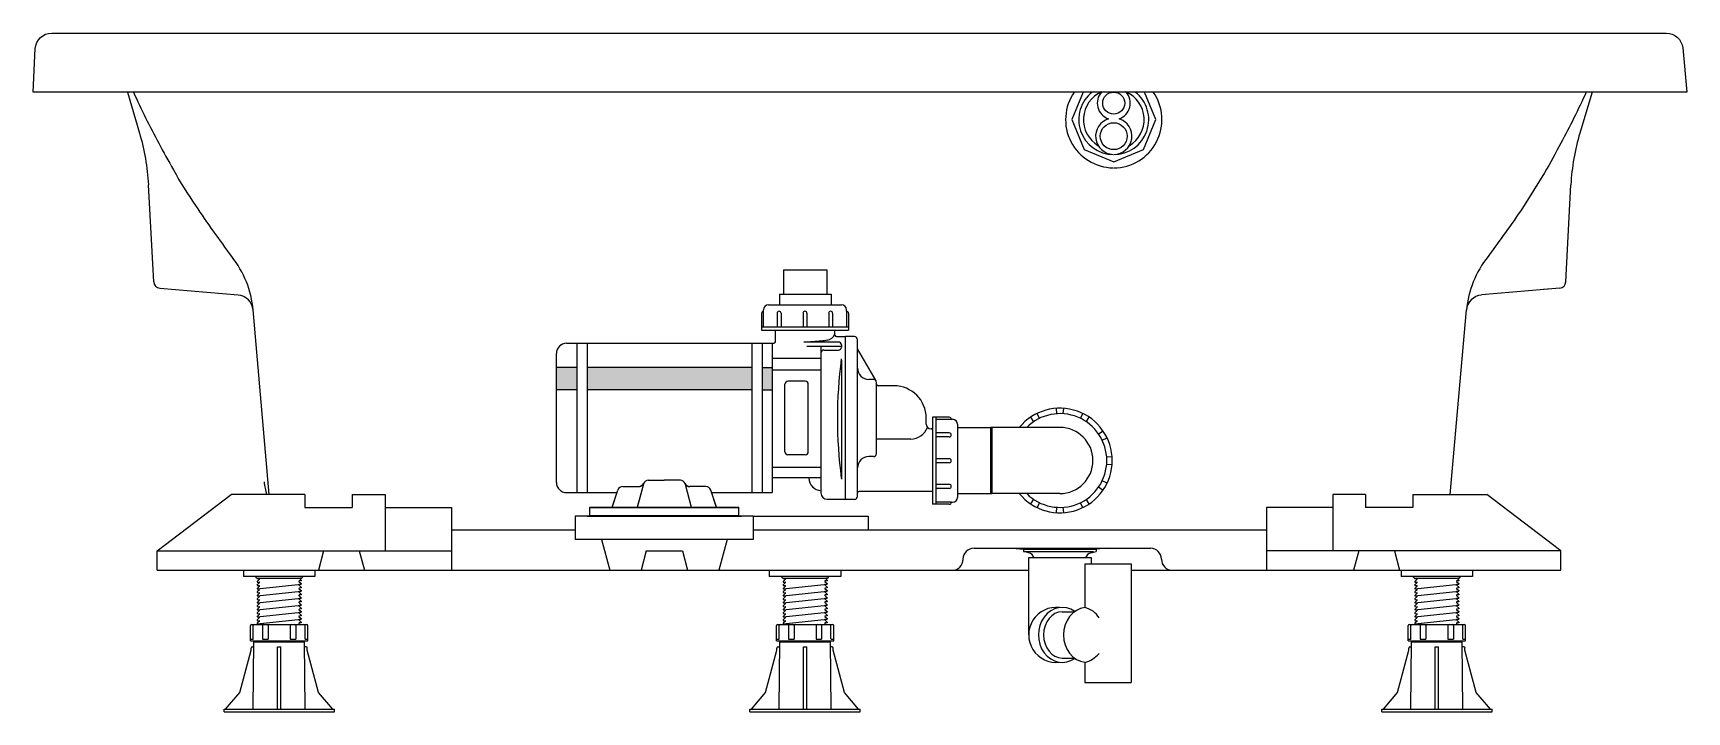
# Model space of a CAD drawing. Header units: millimetres. Extents: x -1224.34 to -1222.94, y 2265.42 to 2266.
import ezdxf

# ---------------------------------------------------------------- set-up
doc = ezdxf.new("R2010")
doc.units = ezdxf.units.MM
doc.header["$LTSCALE"] = 10
doc.layers.add('jacuzzi', color=1, linetype='Continuous')

msp = doc.modelspace()

# ---------------------------------------------------------------- hatches: boundary and pattern name
at = {"layer": 'jacuzzi'}
h = msp.add_hatch(color=256, dxfattribs=at)
h.paths.add_polyline_path([(-1223.8954, 2265.712), (-1223.8954, 2265.6929), (-1223.8781, 2265.6929), (-1223.8781, 2265.712)])
h.paths.add_polyline_path([(-1223.7299, 2265.6929), (-1223.7299, 2265.712), (-1223.8694, 2265.712), (-1223.8694, 2265.6929)])
h.paths.add_polyline_path([(-1223.7126, 2265.712), (-1223.7212, 2265.712), (-1223.7212, 2265.6929), (-1223.7126, 2265.6929)])

# ---------------------------------------------------------------- linework, layer by layer
for p, q in [((-1224.2585, 2265.9451), (-1224.2481, 2265.9104)), ((-1223.0185, 2265.9451), (-1223.0289, 2265.9104)), ((-1223.0589, 2265.8769), (-1223.0775, 2265.8469)), ((-1224.2362, 2265.7844), (-1224.2405, 2265.8666)), ((-1224.2362, 2265.7844), (-1224.2405, 2265.8666)), ((-1223.0408, 2265.7844), (-1223.0365, 2265.8666)), ((-1223.0408, 2265.7844), (-1223.0365, 2265.8666)), ((-1223.703, 2265.7947), (-1223.6663, 2265.7947)), ((-1224.2311, 2265.7791), (-1224.1648, 2265.7733)), ((-1223.0459, 2265.7791), (-1223.1122, 2265.7733)), ((-1223.0459, 2265.7791), (-1223.0596, 2265.7779)), ((-1224.1384, 2265.6042), (-1224.1521, 2265.7606)), ((-1223.72, 2265.7595), (-1223.72, 2265.7607)), ((-1223.72, 2265.7596), (-1223.72, 2265.7607)), ((-1223.7158, 2265.7649), (-1223.6539, 2265.7649)), ((-1223.7065, 2265.7739), (-1223.6628, 2265.7739)), ((-1223.6497, 2265.7595), (-1223.6497, 2265.7607)), ((-1223.6497, 2265.7596), (-1223.6497, 2265.7607)), ((-1223.1386, 2265.6042), (-1223.1249, 2265.7606)), ((-1223.7217, 2265.7463), (-1223.648, 2265.7463)), ((-1223.72, 2265.7463), (-1223.72, 2265.7595)), ((-1223.6497, 2265.7595), (-1223.6497, 2265.7463)), ((-1223.8867, 2265.7324), (-1223.7113, 2265.7324)), ((-1223.8781, 2265.7324), (-1223.8781, 2265.6059)), ((-1223.8781, 2265.7324), (-1223.8781, 2265.6059)), ((-1223.8694, 2265.7324), (-1223.8694, 2265.6059)), ((-1223.8694, 2265.7324), (-1223.8694, 2265.6059)), ((-1223.7299, 2265.7324), (-1223.7299, 2265.6059)), ((-1223.7217, 2265.7435), (-1223.648, 2265.7435)), ((-1223.7212, 2265.7324), (-1223.7212, 2265.6059)), ((-1223.7126, 2265.7324), (-1223.7126, 2265.6183)), ((-1223.7099, 2265.7337), (-1223.7099, 2265.7435)), ((-1223.6858, 2265.7335), (-1223.6565, 2265.7335)), ((-1223.6595, 2265.7394), (-1223.6595, 2265.7435)), ((-1223.6582, 2265.7381), (-1223.6507, 2265.7381)), ((-1223.6582, 2265.738), (-1223.6507, 2265.738)), ((-1223.6507, 2265.6002), (-1223.6507, 2265.738)), ((-1223.6507, 2265.6002), (-1223.6507, 2265.738)), ((-1223.643, 2265.738), (-1223.6507, 2265.738)), ((-1223.6404, 2265.6028), (-1223.6404, 2265.7354)), ((-1223.8954, 2265.7238), (-1223.8954, 2265.6146)), ((-1223.8954, 2265.7237), (-1223.8954, 2265.6146)), ((-1223.7126, 2265.7306), (-1223.7126, 2265.6182)), ((-1223.7126, 2265.7199), (-1223.6714, 2265.7199)), ((-1223.6833, 2265.73), (-1223.6541, 2265.73)), ((-1223.669, 2265.7266), (-1223.6565, 2265.7266)), ((-1223.6541, 2265.7311), (-1223.6541, 2265.7291)), ((-1223.6541, 2265.731), (-1223.6541, 2265.729)), ((-1223.6541, 2265.7181), (-1223.6541, 2265.6174)), ((-1223.6247, 2265.7005), (-1223.6404, 2265.7278)), ((-1223.8781, 2265.712), (-1223.8954, 2265.712)), ((-1223.7299, 2265.712), (-1223.8694, 2265.712)), ((-1223.7212, 2265.712), (-1223.7126, 2265.712)), ((-1223.7126, 2265.7098), (-1223.6714, 2265.7098)), ((-1223.8781, 2265.6929), (-1223.8954, 2265.6929)), ((-1223.7299, 2265.6929), (-1223.8694, 2265.6929)), ((-1223.7212, 2265.6929), (-1223.7126, 2265.6929)), ((-1223.7019, 2265.6405), (-1223.7019, 2265.6977)), ((-1223.6847, 2265.7003), (-1223.6993, 2265.7003)), ((-1223.6821, 2265.6405), (-1223.6821, 2265.6977)), ((-1223.6269, 2265.7018), (-1223.6309, 2265.7018)), ((-1223.6243, 2265.639), (-1223.6243, 2265.6992)), ((-1223.6096, 2265.6964), (-1223.623, 2265.6964)), ((-1223.4724, 2265.6773), (-1223.472, 2265.6726)), ((-1223.4662, 2265.6726), (-1223.4658, 2265.6773)), ((-1223.5823, 2265.664), (-1223.5823, 2265.6691)), ((-1223.577, 2265.6697), (-1223.577, 2265.596)), ((-1223.5742, 2265.6697), (-1223.5742, 2265.596)), ((-1223.5742, 2265.668), (-1223.5599, 2265.668)), ((-1223.5557, 2265.6638), (-1223.5557, 2265.6019)), ((-1223.5557, 2265.6638), (-1223.5557, 2265.602)), ((-1223.4941, 2265.6697), (-1223.4914, 2265.6659)), ((-1223.4864, 2265.6688), (-1223.4884, 2265.673)), ((-1223.4498, 2265.673), (-1223.4519, 2265.6688)), ((-1223.4468, 2265.6659), (-1223.4442, 2265.6697)), ((-1223.5953, 2265.6511), (-1223.6243, 2265.6511)), ((-1223.5777, 2265.6599), (-1223.5782, 2265.6599)), ((-1223.5557, 2265.6611), (-1223.5267, 2265.6611)), ((-1223.4691, 2265.6611), (-1223.5279, 2265.6611)), ((-1223.5279, 2265.6611), (-1223.5279, 2265.6051)), ((-1223.5267, 2265.6611), (-1223.5267, 2265.6051)), ((-1223.5267, 2265.6573), (-1223.5267, 2265.6123)), ((-1223.5267, 2265.6573), (-1223.5267, 2265.6088)), ((-1223.4325, 2265.658), (-1223.4363, 2265.6554)), ((-1223.4334, 2265.6503), (-1223.4292, 2265.6523)), ((-1223.6847, 2265.6379), (-1223.6993, 2265.6379)), ((-1223.6269, 2265.6364), (-1223.6309, 2265.6364)), ((-1223.4249, 2265.6363), (-1223.4296, 2265.636)), ((-1223.7126, 2265.6275), (-1223.7126, 2265.6182)), ((-1223.7126, 2265.6275), (-1223.7126, 2265.6183)), ((-1223.7126, 2265.6275), (-1223.6714, 2265.6275)), ((-1223.6714, 2265.6275), (-1223.6714, 2265.6182)), ((-1223.6714, 2265.6275), (-1223.6714, 2265.6183)), ((-1223.4296, 2265.6301), (-1223.4249, 2265.6298)), ((-1223.8482, 2265.5935), (-1223.8433, 2265.6081)), ((-1223.8482, 2265.5934), (-1223.8433, 2265.608)), ((-1223.8392, 2265.611), (-1223.8256, 2265.611)), ((-1223.8392, 2265.611), (-1223.8256, 2265.611)), ((-1223.8217, 2265.6132), (-1223.8269, 2265.5934)), ((-1223.8217, 2265.6132), (-1223.8269, 2265.5935)), ((-1223.8175, 2265.6165), (-1223.804, 2265.6165)), ((-1223.8175, 2265.6164), (-1223.804, 2265.6164)), ((-1223.7904, 2265.6165), (-1223.804, 2265.6165)), ((-1223.7904, 2265.6164), (-1223.804, 2265.6164)), ((-1223.7862, 2265.6132), (-1223.7811, 2265.5934)), ((-1223.7862, 2265.6132), (-1223.7811, 2265.5935)), ((-1223.7688, 2265.611), (-1223.7824, 2265.611)), ((-1223.7688, 2265.611), (-1223.7824, 2265.611)), ((-1223.7598, 2265.5935), (-1223.7647, 2265.6081)), ((-1223.7598, 2265.5934), (-1223.7647, 2265.608)), ((-1223.6714, 2265.6183), (-1223.7126, 2265.6183)), ((-1223.7126, 2265.6183), (-1223.7126, 2265.6059)), ((-1223.7126, 2265.6182), (-1223.7126, 2265.6059)), ((-1223.6714, 2265.6077), (-1223.6714, 2265.6057)), ((-1223.6714, 2265.6077), (-1223.6714, 2265.6057)), ((-1223.577, 2265.6068), (-1223.6391, 2265.6068)), ((-1223.5267, 2265.6158), (-1223.5267, 2265.6123)), ((-1223.4363, 2265.6107), (-1223.4325, 2265.6081)), ((-1223.4292, 2265.6138), (-1223.4334, 2265.6158)), ((-1224.2333, 2265.5566), (-1224.1706, 2265.6042)), ((-1224.1082, 2265.6042), (-1224.1706, 2265.6042)), ((-1224.1082, 2265.6042), (-1224.1082, 2265.5932)), ((-1224.0681, 2265.6042), (-1224.0402, 2265.6042)), ((-1224.0681, 2265.6042), (-1224.0681, 2265.5932)), ((-1224.0402, 2265.6042), (-1224.0402, 2265.5566)), ((-1223.9841, 2265.5932), (-1223.9841, 2265.5401)), ((-1223.8867, 2265.6059), (-1223.844, 2265.6059)), ((-1223.8867, 2265.6059), (-1223.844, 2265.6059)), ((-1223.8671, 2265.5862), (-1223.8671, 2265.5935)), ((-1223.8671, 2265.5935), (-1223.7409, 2265.5935)), ((-1223.8671, 2265.5861), (-1223.8671, 2265.5934)), ((-1223.8671, 2265.5934), (-1223.7409, 2265.5934)), ((-1223.7639, 2265.6059), (-1223.7126, 2265.6059)), ((-1223.7409, 2265.5862), (-1223.7409, 2265.5935)), ((-1223.7409, 2265.5861), (-1223.7409, 2265.5934)), ((-1223.6507, 2265.6002), (-1223.666, 2265.6002)), ((-1223.643, 2265.6002), (-1223.6507, 2265.6002)), ((-1223.561, 2265.5977), (-1223.5742, 2265.5977)), ((-1223.561, 2265.5978), (-1223.5599, 2265.5978)), ((-1223.561, 2265.5977), (-1223.5599, 2265.5977)), ((-1223.5557, 2265.6051), (-1223.5267, 2265.6051)), ((-1223.4691, 2265.6051), (-1223.5279, 2265.6051)), ((-1223.4914, 2265.6003), (-1223.4941, 2265.5964)), ((-1223.4884, 2265.5931), (-1223.4864, 2265.5973)), ((-1223.472, 2265.5935), (-1223.4724, 2265.5888)), ((-1223.4658, 2265.5888), (-1223.4662, 2265.5935)), ((-1223.4519, 2265.5973), (-1223.4498, 2265.5931)), ((-1223.4442, 2265.5964), (-1223.4468, 2265.6003)), ((-1223.2942, 2265.5932), (-1223.2942, 2265.5401)), ((-1223.2103, 2265.6042), (-1223.2381, 2265.6042)), ((-1223.2381, 2265.6042), (-1223.2381, 2265.5566)), ((-1223.2103, 2265.6042), (-1223.2103, 2265.5932)), ((-1223.1702, 2265.6042), (-1223.1078, 2265.6042)), ((-1223.1702, 2265.6042), (-1223.1702, 2265.5932)), ((-1223.045, 2265.5566), (-1223.1078, 2265.6042)), ((-1223.7287, 2265.5861), (-1223.8793, 2265.5861)), ((-1223.8793, 2265.5861), (-1223.8793, 2265.5661)), ((-1223.8693, 2265.5861), (-1223.7387, 2265.5861)), ((-1223.7409, 2265.5862), (-1223.8671, 2265.5862)), ((-1223.7287, 2265.5861), (-1223.7287, 2265.5661)), ((-1223.7287, 2265.5861), (-1223.6313, 2265.5861)), ((-1223.6313, 2265.5861), (-1223.6313, 2265.5745)), ((-1223.9841, 2265.5744), (-1223.8793, 2265.5744)), ((-1223.7287, 2265.5661), (-1223.8793, 2265.5661)), ((-1223.8571, 2265.5661), (-1223.8501, 2265.5401)), ((-1223.7509, 2265.5661), (-1223.7579, 2265.5401)), ((-1223.7287, 2265.5745), (-1223.2942, 2265.5745)), ((-1224.2333, 2265.5566), (-1223.9841, 2265.5566)), ((-1224.2333, 2265.5401), (-1224.2333, 2265.5566)), ((-1224.0924, 2265.5566), (-1224.0968, 2265.5401)), ((-1224.0622, 2265.5566), (-1224.0578, 2265.5401)), ((-1223.8193, 2265.5566), (-1223.8237, 2265.5401)), ((-1223.8193, 2265.5566), (-1223.7887, 2265.5566)), ((-1223.7887, 2265.5566), (-1223.7843, 2265.5401)), ((-1223.5418, 2265.5588), (-1223.3924, 2265.5588)), ((-1223.5091, 2265.5588), (-1223.4998, 2265.5579)), ((-1223.5091, 2265.5588), (-1223.4998, 2265.5579)), ((-1223.4998, 2265.5579), (-1223.4385, 2265.5579)), ((-1223.4998, 2265.5579), (-1223.4998, 2265.556)), ((-1223.4998, 2265.5579), (-1223.4998, 2265.556)), ((-1223.4998, 2265.556), (-1223.4406, 2265.556)), ((-1223.4953, 2265.5548), (-1223.4998, 2265.556)), ((-1223.4955, 2265.4854), (-1223.4955, 2265.5509)), ((-1223.4955, 2265.5509), (-1223.4427, 2265.5509)), ((-1223.443, 2265.5548), (-1223.4385, 2265.556)), ((-1223.4427, 2265.5509), (-1223.4427, 2265.5455)), ((-1223.4291, 2265.5588), (-1223.4385, 2265.5579)), ((-1223.4291, 2265.5588), (-1223.4385, 2265.5579)), ((-1223.4385, 2265.5579), (-1223.4385, 2265.556)), ((-1223.4385, 2265.5579), (-1223.4385, 2265.556)), ((-1223.045, 2265.5566), (-1223.2942, 2265.5566)), ((-1223.2161, 2265.5566), (-1223.2205, 2265.5401)), ((-1223.1859, 2265.5566), (-1223.1815, 2265.5401)), ((-1223.045, 2265.5401), (-1223.045, 2265.5566)), ((-1224.2333, 2265.5401), (-1223.4955, 2265.5401)), ((-1224.1658, 2265.5401), (-1224.0942, 2265.5401)), ((-1224.1603, 2265.5401), (-1224.1603, 2265.5348)), ((-1224.1603, 2265.5401), (-1224.1603, 2265.5348)), ((-1224.0997, 2265.5401), (-1224.0997, 2265.5348)), ((-1224.0997, 2265.5401), (-1224.0997, 2265.5348)), ((-1223.7206, 2265.5401), (-1223.649, 2265.5401)), ((-1223.7151, 2265.5401), (-1223.7151, 2265.5348)), ((-1223.7151, 2265.5401), (-1223.7151, 2265.5348)), ((-1223.6545, 2265.5401), (-1223.6545, 2265.5348)), ((-1223.6545, 2265.5401), (-1223.6545, 2265.5348)), ((-1223.448, 2265.5455), (-1223.448, 2265.5086)), ((-1223.448, 2265.5455), (-1223.4087, 2265.5455)), ((-1223.4087, 2265.5455), (-1223.4087, 2265.4452)), ((-1223.4087, 2265.5401), (-1223.045, 2265.5401)), ((-1223.1858, 2265.5401), (-1223.1142, 2265.5401)), ((-1223.1803, 2265.5401), (-1223.1803, 2265.5348)), ((-1223.1803, 2265.5401), (-1223.1803, 2265.5348)), ((-1223.1197, 2265.5401), (-1223.1197, 2265.5348)), ((-1223.1197, 2265.5401), (-1223.1197, 2265.5348)), ((-1224.0997, 2265.5348), (-1224.1603, 2265.5348)), ((-1224.1491, 2265.5343), (-1224.1491, 2265.5343)), ((-1224.1491, 2265.5334), (-1224.148, 2265.5334)), ((-1224.1491, 2265.5284), (-1224.1491, 2265.5284)), ((-1224.1486, 2265.5334), (-1224.1486, 2265.5332)), ((-1224.1486, 2265.5332), (-1224.1468, 2265.533)), ((-1224.1467, 2265.5326), (-1224.1486, 2265.5307)), ((-1224.1486, 2265.5307), (-1224.1486, 2265.5302)), ((-1224.1486, 2265.5302), (-1224.1468, 2265.53)), ((-1224.1467, 2265.5297), (-1224.1486, 2265.5278)), ((-1224.1486, 2265.5243), (-1224.1114, 2265.5283)), ((-1224.1486, 2265.5278), (-1224.1486, 2265.5273)), ((-1224.1486, 2265.5273), (-1224.1468, 2265.5271)), ((-1224.1467, 2265.5267), (-1224.1486, 2265.5248)), ((-1224.1486, 2265.5248), (-1224.1486, 2265.5243)), ((-1224.1486, 2265.5243), (-1224.1468, 2265.5241)), ((-1224.1467, 2265.5237), (-1224.1486, 2265.5218)), ((-1224.1486, 2265.5184), (-1224.1114, 2265.5224)), ((-1224.148, 2265.5334), (-1224.1109, 2265.5334)), ((-1224.1133, 2265.5307), (-1224.1114, 2265.5288)), ((-1224.1133, 2265.5277), (-1224.1114, 2265.5258)), ((-1224.1133, 2265.5248), (-1224.1114, 2265.5229)), ((-1224.1114, 2265.5313), (-1224.1132, 2265.5311)), ((-1224.1114, 2265.5283), (-1224.1132, 2265.5281)), ((-1224.1114, 2265.5254), (-1224.1132, 2265.5251)), ((-1224.1114, 2265.5224), (-1224.1132, 2265.5222)), ((-1224.1122, 2265.5326), (-1224.1114, 2265.5318)), ((-1224.1114, 2265.5318), (-1224.1114, 2265.5313)), ((-1224.1114, 2265.5288), (-1224.1114, 2265.5283)), ((-1224.1114, 2265.5258), (-1224.1114, 2265.5254)), ((-1224.1114, 2265.5229), (-1224.1114, 2265.5224)), ((-1223.6545, 2265.5348), (-1223.7151, 2265.5348)), ((-1223.7039, 2265.5343), (-1223.7039, 2265.5343)), ((-1223.7039, 2265.5334), (-1223.7027, 2265.5334)), ((-1223.7039, 2265.5284), (-1223.7039, 2265.5284)), ((-1223.7034, 2265.5334), (-1223.7034, 2265.5332)), ((-1223.7034, 2265.5332), (-1223.7016, 2265.533)), ((-1223.7015, 2265.5326), (-1223.7034, 2265.5307)), ((-1223.7034, 2265.5307), (-1223.7034, 2265.5302)), ((-1223.7034, 2265.5302), (-1223.7016, 2265.53)), ((-1223.7015, 2265.5297), (-1223.7034, 2265.5278)), ((-1223.7034, 2265.5243), (-1223.6662, 2265.5283)), ((-1223.7034, 2265.5278), (-1223.7034, 2265.5273)), ((-1223.7034, 2265.5273), (-1223.7016, 2265.5271)), ((-1223.7015, 2265.5267), (-1223.7034, 2265.5248)), ((-1223.7034, 2265.5248), (-1223.7034, 2265.5243)), ((-1223.7034, 2265.5243), (-1223.7016, 2265.5241)), ((-1223.7015, 2265.5237), (-1223.7034, 2265.5218)), ((-1223.7034, 2265.5184), (-1223.6662, 2265.5224)), ((-1223.7027, 2265.5334), (-1223.6657, 2265.5334)), ((-1223.6681, 2265.5307), (-1223.6662, 2265.5288)), ((-1223.6681, 2265.5277), (-1223.6662, 2265.5258)), ((-1223.6681, 2265.5248), (-1223.6662, 2265.5229)), ((-1223.6662, 2265.5313), (-1223.668, 2265.5311)), ((-1223.6662, 2265.5283), (-1223.668, 2265.5281)), ((-1223.6662, 2265.5254), (-1223.668, 2265.5251)), ((-1223.6662, 2265.5224), (-1223.668, 2265.5222)), ((-1223.667, 2265.5326), (-1223.6662, 2265.5318)), ((-1223.6662, 2265.5318), (-1223.6662, 2265.5313)), ((-1223.6662, 2265.5288), (-1223.6662, 2265.5283)), ((-1223.6662, 2265.5258), (-1223.6662, 2265.5254)), ((-1223.6662, 2265.5229), (-1223.6662, 2265.5224)), ((-1223.1197, 2265.5348), (-1223.1803, 2265.5348)), ((-1223.1691, 2265.5343), (-1223.1691, 2265.5343)), ((-1223.1691, 2265.5334), (-1223.168, 2265.5334)), ((-1223.1691, 2265.5284), (-1223.1691, 2265.5284)), ((-1223.1686, 2265.5334), (-1223.1686, 2265.5332)), ((-1223.1686, 2265.5332), (-1223.1668, 2265.533)), ((-1223.1667, 2265.5326), (-1223.1686, 2265.5307)), ((-1223.1686, 2265.5307), (-1223.1686, 2265.5302)), ((-1223.1686, 2265.5302), (-1223.1668, 2265.53)), ((-1223.1667, 2265.5297), (-1223.1686, 2265.5278)), ((-1223.1686, 2265.5243), (-1223.1314, 2265.5283)), ((-1223.1686, 2265.5278), (-1223.1686, 2265.5273)), ((-1223.1686, 2265.5273), (-1223.1668, 2265.5271)), ((-1223.1667, 2265.5267), (-1223.1686, 2265.5248)), ((-1223.1686, 2265.5248), (-1223.1686, 2265.5243)), ((-1223.1686, 2265.5243), (-1223.1668, 2265.5241)), ((-1223.1667, 2265.5237), (-1223.1686, 2265.5218)), ((-1223.1686, 2265.5184), (-1223.1314, 2265.5224)), ((-1223.168, 2265.5334), (-1223.1309, 2265.5334)), ((-1223.1333, 2265.5307), (-1223.1314, 2265.5288)), ((-1223.1333, 2265.5277), (-1223.1314, 2265.5258)), ((-1223.1333, 2265.5248), (-1223.1314, 2265.5229)), ((-1223.1314, 2265.5313), (-1223.1332, 2265.5311)), ((-1223.1314, 2265.5283), (-1223.1332, 2265.5281)), ((-1223.1314, 2265.5254), (-1223.1332, 2265.5251)), ((-1223.1314, 2265.5224), (-1223.1332, 2265.5222)), ((-1223.1322, 2265.5326), (-1223.1314, 2265.5318)), ((-1223.1314, 2265.5318), (-1223.1314, 2265.5313)), ((-1223.1314, 2265.5288), (-1223.1314, 2265.5283)), ((-1223.1314, 2265.5258), (-1223.1314, 2265.5254)), ((-1223.1314, 2265.5229), (-1223.1314, 2265.5224)), ((-1224.1486, 2265.5218), (-1224.1486, 2265.5214)), ((-1224.1486, 2265.5214), (-1224.1468, 2265.5211)), ((-1224.1467, 2265.5208), (-1224.1486, 2265.5189)), ((-1224.1486, 2265.5189), (-1224.1486, 2265.5184)), ((-1224.1486, 2265.5184), (-1224.1468, 2265.5182)), ((-1224.1467, 2265.5178), (-1224.1486, 2265.5159)), ((-1224.1486, 2265.5125), (-1224.1114, 2265.5165)), ((-1224.1486, 2265.5159), (-1224.1486, 2265.5154)), ((-1224.1486, 2265.5154), (-1224.1468, 2265.5152)), ((-1224.1467, 2265.5148), (-1224.1486, 2265.5129)), ((-1224.1486, 2265.5129), (-1224.1486, 2265.5125)), ((-1224.1486, 2265.5125), (-1224.1468, 2265.5122)), ((-1224.1467, 2265.5119), (-1224.1486, 2265.51)), ((-1224.1486, 2265.5065), (-1224.1114, 2265.5105)), ((-1224.1486, 2265.51), (-1224.1486, 2265.5095)), ((-1224.1486, 2265.5095), (-1224.1468, 2265.5093)), ((-1224.1467, 2265.5089), (-1224.1486, 2265.507)), ((-1224.1133, 2265.5218), (-1224.1114, 2265.5199)), ((-1224.1133, 2265.5188), (-1224.1114, 2265.5169)), ((-1224.1133, 2265.5159), (-1224.1114, 2265.514)), ((-1224.1133, 2265.5129), (-1224.1114, 2265.511)), ((-1224.1133, 2265.5099), (-1224.1114, 2265.508)), ((-1224.1114, 2265.5194), (-1224.1132, 2265.5192)), ((-1224.1114, 2265.5165), (-1224.1132, 2265.5162)), ((-1224.1114, 2265.5135), (-1224.1132, 2265.5133)), ((-1224.1114, 2265.5105), (-1224.1132, 2265.5103)), ((-1224.1114, 2265.5199), (-1224.1114, 2265.5194)), ((-1224.1114, 2265.5169), (-1224.1114, 2265.5165)), ((-1224.1114, 2265.514), (-1224.1114, 2265.5135)), ((-1224.1114, 2265.511), (-1224.1114, 2265.5105)), ((-1224.1114, 2265.508), (-1224.1114, 2265.5076)), ((-1223.7034, 2265.5218), (-1223.7034, 2265.5214)), ((-1223.7034, 2265.5214), (-1223.7016, 2265.5211)), ((-1223.7015, 2265.5208), (-1223.7034, 2265.5189)), ((-1223.7034, 2265.5189), (-1223.7034, 2265.5184)), ((-1223.7034, 2265.5184), (-1223.7016, 2265.5182)), ((-1223.7015, 2265.5178), (-1223.7034, 2265.5159)), ((-1223.7034, 2265.5125), (-1223.6662, 2265.5165)), ((-1223.7034, 2265.5159), (-1223.7034, 2265.5154)), ((-1223.7034, 2265.5154), (-1223.7016, 2265.5152)), ((-1223.7015, 2265.5148), (-1223.7034, 2265.5129)), ((-1223.7034, 2265.5129), (-1223.7034, 2265.5125)), ((-1223.7034, 2265.5125), (-1223.7016, 2265.5122)), ((-1223.7015, 2265.5119), (-1223.7034, 2265.51)), ((-1223.7034, 2265.5065), (-1223.6662, 2265.5105)), ((-1223.7034, 2265.51), (-1223.7034, 2265.5095)), ((-1223.7034, 2265.5095), (-1223.7016, 2265.5093)), ((-1223.7015, 2265.5089), (-1223.7034, 2265.507)), ((-1223.6681, 2265.5218), (-1223.6662, 2265.5199)), ((-1223.6681, 2265.5188), (-1223.6662, 2265.5169)), ((-1223.6681, 2265.5159), (-1223.6662, 2265.514)), ((-1223.6681, 2265.5129), (-1223.6662, 2265.511)), ((-1223.6681, 2265.5099), (-1223.6662, 2265.508)), ((-1223.6662, 2265.5194), (-1223.668, 2265.5192)), ((-1223.6662, 2265.5165), (-1223.668, 2265.5162)), ((-1223.6662, 2265.5135), (-1223.668, 2265.5133)), ((-1223.6662, 2265.5105), (-1223.668, 2265.5103)), ((-1223.6662, 2265.5199), (-1223.6662, 2265.5194)), ((-1223.6662, 2265.5169), (-1223.6662, 2265.5165)), ((-1223.6662, 2265.514), (-1223.6662, 2265.5135)), ((-1223.6662, 2265.511), (-1223.6662, 2265.5105)), ((-1223.6662, 2265.508), (-1223.6662, 2265.5076)), ((-1223.1686, 2265.5218), (-1223.1686, 2265.5214)), ((-1223.1686, 2265.5214), (-1223.1668, 2265.5211)), ((-1223.1667, 2265.5208), (-1223.1686, 2265.5189)), ((-1223.1686, 2265.5189), (-1223.1686, 2265.5184)), ((-1223.1686, 2265.5184), (-1223.1668, 2265.5182)), ((-1223.1667, 2265.5178), (-1223.1686, 2265.5159)), ((-1223.1686, 2265.5125), (-1223.1314, 2265.5165)), ((-1223.1686, 2265.5159), (-1223.1686, 2265.5154)), ((-1223.1686, 2265.5154), (-1223.1668, 2265.5152)), ((-1223.1667, 2265.5148), (-1223.1686, 2265.5129)), ((-1223.1686, 2265.5129), (-1223.1686, 2265.5125)), ((-1223.1686, 2265.5125), (-1223.1668, 2265.5122)), ((-1223.1667, 2265.5119), (-1223.1686, 2265.51)), ((-1223.1686, 2265.5065), (-1223.1314, 2265.5105)), ((-1223.1686, 2265.51), (-1223.1686, 2265.5095)), ((-1223.1686, 2265.5095), (-1223.1668, 2265.5093)), ((-1223.1667, 2265.5089), (-1223.1686, 2265.507)), ((-1223.1333, 2265.5218), (-1223.1314, 2265.5199)), ((-1223.1333, 2265.5188), (-1223.1314, 2265.5169)), ((-1223.1333, 2265.5159), (-1223.1314, 2265.514)), ((-1223.1333, 2265.5129), (-1223.1314, 2265.511)), ((-1223.1333, 2265.5099), (-1223.1314, 2265.508)), ((-1223.1314, 2265.5194), (-1223.1332, 2265.5192)), ((-1223.1314, 2265.5165), (-1223.1332, 2265.5162)), ((-1223.1314, 2265.5135), (-1223.1332, 2265.5133)), ((-1223.1314, 2265.5105), (-1223.1332, 2265.5103)), ((-1223.1314, 2265.5199), (-1223.1314, 2265.5194)), ((-1223.1314, 2265.5169), (-1223.1314, 2265.5165)), ((-1223.1314, 2265.514), (-1223.1314, 2265.5135)), ((-1223.1314, 2265.511), (-1223.1314, 2265.5105)), ((-1223.1314, 2265.508), (-1223.1314, 2265.5076)), ((-1224.1533, 2265.4943), (-1224.1067, 2265.4943)), ((-1224.1489, 2265.4943), (-1224.1112, 2265.4943)), ((-1224.1486, 2265.507), (-1224.1486, 2265.5065)), ((-1224.1486, 2265.5065), (-1224.1468, 2265.5063)), ((-1224.1467, 2265.506), (-1224.1486, 2265.5041)), ((-1224.1486, 2265.5006), (-1224.1114, 2265.5046)), ((-1224.1486, 2265.5041), (-1224.1486, 2265.5036)), ((-1224.1486, 2265.5036), (-1224.1468, 2265.5033)), ((-1224.1467, 2265.503), (-1224.1486, 2265.5011)), ((-1224.1486, 2265.5011), (-1224.1486, 2265.5006)), ((-1224.1486, 2265.5006), (-1224.1468, 2265.5004)), ((-1224.1467, 2265.5), (-1224.1486, 2265.4981)), ((-1224.1486, 2265.4947), (-1224.1114, 2265.4987)), ((-1224.1486, 2265.4981), (-1224.1486, 2265.4976)), ((-1224.1486, 2265.4976), (-1224.1468, 2265.4974)), ((-1224.1467, 2265.4971), (-1224.1486, 2265.4952)), ((-1224.1486, 2265.4952), (-1224.1486, 2265.4947)), ((-1224.1486, 2265.4947), (-1224.1468, 2265.4945)), ((-1224.144, 2265.4943), (-1224.144, 2265.4817)), ((-1224.1393, 2265.4943), (-1224.1393, 2265.4817)), ((-1224.1207, 2265.4943), (-1224.1207, 2265.4817)), ((-1224.116, 2265.4943), (-1224.116, 2265.4817)), ((-1224.1133, 2265.507), (-1224.1114, 2265.5051)), ((-1224.1133, 2265.504), (-1224.1114, 2265.5021)), ((-1224.1133, 2265.5011), (-1224.1114, 2265.4992)), ((-1224.1133, 2265.4981), (-1224.1114, 2265.4962)), ((-1224.1133, 2265.4951), (-1224.1124, 2265.4943)), ((-1224.1114, 2265.5076), (-1224.1132, 2265.5073)), ((-1224.1114, 2265.5046), (-1224.1132, 2265.5044)), ((-1224.1114, 2265.5016), (-1224.1132, 2265.5014)), ((-1224.1114, 2265.4987), (-1224.1132, 2265.4985)), ((-1224.1114, 2265.4957), (-1224.1132, 2265.4955)), ((-1224.1114, 2265.5051), (-1224.1114, 2265.5046)), ((-1224.1114, 2265.5021), (-1224.1114, 2265.5016)), ((-1224.1114, 2265.4992), (-1224.1114, 2265.4987)), ((-1224.1114, 2265.4962), (-1224.1114, 2265.4957)), ((-1223.7081, 2265.4943), (-1223.6615, 2265.4943)), ((-1223.7036, 2265.4943), (-1223.6659, 2265.4943)), ((-1223.7034, 2265.507), (-1223.7034, 2265.5065)), ((-1223.7034, 2265.5065), (-1223.7016, 2265.5063)), ((-1223.7015, 2265.506), (-1223.7034, 2265.5041)), ((-1223.7034, 2265.5006), (-1223.6662, 2265.5046)), ((-1223.7034, 2265.5041), (-1223.7034, 2265.5036)), ((-1223.7034, 2265.5036), (-1223.7016, 2265.5033)), ((-1223.7015, 2265.503), (-1223.7034, 2265.5011)), ((-1223.7034, 2265.5011), (-1223.7034, 2265.5006)), ((-1223.7034, 2265.5006), (-1223.7016, 2265.5004)), ((-1223.7015, 2265.5), (-1223.7034, 2265.4981)), ((-1223.7034, 2265.4947), (-1223.6662, 2265.4987)), ((-1223.7034, 2265.4981), (-1223.7034, 2265.4976)), ((-1223.7034, 2265.4976), (-1223.7016, 2265.4974)), ((-1223.7015, 2265.4971), (-1223.7034, 2265.4952)), ((-1223.7034, 2265.4952), (-1223.7034, 2265.4947)), ((-1223.7034, 2265.4947), (-1223.7016, 2265.4945)), ((-1223.6988, 2265.4943), (-1223.6988, 2265.4817)), ((-1223.6941, 2265.4943), (-1223.6941, 2265.4817)), ((-1223.6755, 2265.4943), (-1223.6755, 2265.4817)), ((-1223.6708, 2265.4943), (-1223.6708, 2265.4817)), ((-1223.6681, 2265.507), (-1223.6662, 2265.5051)), ((-1223.6681, 2265.504), (-1223.6662, 2265.5021)), ((-1223.6681, 2265.5011), (-1223.6662, 2265.4992)), ((-1223.6681, 2265.4981), (-1223.6662, 2265.4962)), ((-1223.6681, 2265.4951), (-1223.6672, 2265.4943)), ((-1223.6662, 2265.5076), (-1223.668, 2265.5073)), ((-1223.6662, 2265.5046), (-1223.668, 2265.5044)), ((-1223.6662, 2265.5016), (-1223.668, 2265.5014)), ((-1223.6662, 2265.4987), (-1223.668, 2265.4985)), ((-1223.6662, 2265.4957), (-1223.668, 2265.4955)), ((-1223.6662, 2265.5051), (-1223.6662, 2265.5046)), ((-1223.6662, 2265.5021), (-1223.6662, 2265.5016)), ((-1223.6662, 2265.4992), (-1223.6662, 2265.4987)), ((-1223.6662, 2265.4962), (-1223.6662, 2265.4957)), ((-1223.4671, 2265.505), (-1223.4569, 2265.505)), ((-1223.1733, 2265.4943), (-1223.1267, 2265.4943)), ((-1223.1689, 2265.4943), (-1223.1312, 2265.4943)), ((-1223.1686, 2265.507), (-1223.1686, 2265.5065)), ((-1223.1686, 2265.5065), (-1223.1668, 2265.5063)), ((-1223.1667, 2265.506), (-1223.1686, 2265.5041)), ((-1223.1686, 2265.5006), (-1223.1314, 2265.5046)), ((-1223.1686, 2265.5041), (-1223.1686, 2265.5036)), ((-1223.1686, 2265.5036), (-1223.1668, 2265.5033)), ((-1223.1667, 2265.503), (-1223.1686, 2265.5011)), ((-1223.1686, 2265.5011), (-1223.1686, 2265.5006)), ((-1223.1686, 2265.5006), (-1223.1668, 2265.5004)), ((-1223.1667, 2265.5), (-1223.1686, 2265.4981)), ((-1223.1686, 2265.4947), (-1223.1314, 2265.4987)), ((-1223.1686, 2265.4981), (-1223.1686, 2265.4976)), ((-1223.1686, 2265.4976), (-1223.1668, 2265.4974)), ((-1223.1667, 2265.4971), (-1223.1686, 2265.4952)), ((-1223.1686, 2265.4952), (-1223.1686, 2265.4947)), ((-1223.1686, 2265.4947), (-1223.1668, 2265.4945)), ((-1223.164, 2265.4943), (-1223.164, 2265.4817)), ((-1223.1593, 2265.4943), (-1223.1593, 2265.4817)), ((-1223.1407, 2265.4943), (-1223.1407, 2265.4817)), ((-1223.136, 2265.4943), (-1223.136, 2265.4817)), ((-1223.1333, 2265.507), (-1223.1314, 2265.5051)), ((-1223.1333, 2265.504), (-1223.1314, 2265.5021)), ((-1223.1333, 2265.5011), (-1223.1314, 2265.4992)), ((-1223.1333, 2265.4981), (-1223.1314, 2265.4962)), ((-1223.1333, 2265.4951), (-1223.1324, 2265.4943)), ((-1223.1314, 2265.5076), (-1223.1332, 2265.5073)), ((-1223.1314, 2265.5046), (-1223.1332, 2265.5044)), ((-1223.1314, 2265.5016), (-1223.1332, 2265.5014)), ((-1223.1314, 2265.4987), (-1223.1332, 2265.4985)), ((-1223.1314, 2265.4957), (-1223.1332, 2265.4955)), ((-1223.1314, 2265.5051), (-1223.1314, 2265.5046)), ((-1223.1314, 2265.5021), (-1223.1314, 2265.5016)), ((-1223.1314, 2265.4992), (-1223.1314, 2265.4987)), ((-1223.1314, 2265.4962), (-1223.1314, 2265.4957)), ((-1224.1543, 2265.4803), (-1224.1543, 2265.4933)), ((-1224.1543, 2265.4817), (-1224.1524, 2265.4817)), ((-1224.1543, 2265.4803), (-1224.1543, 2265.4813)), ((-1224.1543, 2265.4803), (-1224.1057, 2265.4803)), ((-1224.1519, 2265.4821), (-1224.1519, 2265.4933)), ((-1224.144, 2265.4817), (-1224.1393, 2265.4817)), ((-1224.1207, 2265.4817), (-1224.116, 2265.4817)), ((-1224.1081, 2265.4821), (-1224.1081, 2265.4933)), ((-1224.1076, 2265.4817), (-1224.1057, 2265.4817)), ((-1224.1057, 2265.4813), (-1224.1057, 2265.4933)), ((-1224.1057, 2265.4803), (-1224.1057, 2265.4813)), ((-1223.7091, 2265.4803), (-1223.7091, 2265.4933)), ((-1223.7091, 2265.4817), (-1223.7072, 2265.4817)), ((-1223.7091, 2265.4803), (-1223.7091, 2265.4813)), ((-1223.7091, 2265.4803), (-1223.6605, 2265.4803)), ((-1223.7067, 2265.4821), (-1223.7067, 2265.4933)), ((-1223.6988, 2265.4817), (-1223.6941, 2265.4817)), ((-1223.6755, 2265.4817), (-1223.6708, 2265.4817)), ((-1223.6629, 2265.4821), (-1223.6629, 2265.4933)), ((-1223.6624, 2265.4817), (-1223.6605, 2265.4817)), ((-1223.6605, 2265.4813), (-1223.6605, 2265.4933)), ((-1223.6605, 2265.4803), (-1223.6605, 2265.4813)), ((-1223.1743, 2265.4803), (-1223.1743, 2265.4933)), ((-1223.1743, 2265.4817), (-1223.1724, 2265.4817)), ((-1223.1743, 2265.4803), (-1223.1743, 2265.4813)), ((-1223.1743, 2265.4803), (-1223.1257, 2265.4803)), ((-1223.1719, 2265.4821), (-1223.1719, 2265.4933)), ((-1223.164, 2265.4817), (-1223.1593, 2265.4817)), ((-1223.1407, 2265.4817), (-1223.136, 2265.4817)), ((-1223.1281, 2265.4821), (-1223.1281, 2265.4933)), ((-1223.1276, 2265.4817), (-1223.1257, 2265.4817)), ((-1223.1257, 2265.4813), (-1223.1257, 2265.4933)), ((-1223.1257, 2265.4803), (-1223.1257, 2265.4813)), ((-1224.1634, 2265.4366), (-1224.1538, 2265.4724)), ((-1224.1538, 2265.4724), (-1224.1538, 2265.4743)), ((-1224.1529, 2265.4752), (-1224.1515, 2265.4752)), ((-1224.152, 2265.4229), (-1224.1515, 2265.4795)), ((-1224.1515, 2265.4795), (-1224.1085, 2265.4795)), ((-1224.1314, 2265.4752), (-1224.1286, 2265.4752)), ((-1224.1314, 2265.4225), (-1224.1314, 2265.4752)), ((-1224.1286, 2265.4225), (-1224.1286, 2265.4752)), ((-1224.108, 2265.4229), (-1224.1085, 2265.4795)), ((-1224.1071, 2265.4752), (-1224.1085, 2265.4752)), ((-1224.1062, 2265.4724), (-1224.1062, 2265.4743)), ((-1224.0966, 2265.4366), (-1224.1062, 2265.4724)), ((-1223.7182, 2265.4366), (-1223.7086, 2265.4724)), ((-1223.7086, 2265.4724), (-1223.7086, 2265.4743)), ((-1223.7077, 2265.4752), (-1223.7063, 2265.4752)), ((-1223.7067, 2265.4229), (-1223.7063, 2265.4795)), ((-1223.7063, 2265.4795), (-1223.6633, 2265.4795)), ((-1223.6862, 2265.4752), (-1223.6834, 2265.4752)), ((-1223.6862, 2265.4225), (-1223.6862, 2265.4752)), ((-1223.6834, 2265.4225), (-1223.6834, 2265.4752)), ((-1223.6628, 2265.4229), (-1223.6633, 2265.4795)), ((-1223.6619, 2265.4752), (-1223.6633, 2265.4752)), ((-1223.661, 2265.4724), (-1223.661, 2265.4743)), ((-1223.6514, 2265.4366), (-1223.661, 2265.4724)), ((-1223.1834, 2265.4366), (-1223.1738, 2265.4724)), ((-1223.1738, 2265.4724), (-1223.1738, 2265.4743)), ((-1223.1729, 2265.4752), (-1223.1715, 2265.4752)), ((-1223.172, 2265.4229), (-1223.1715, 2265.4795)), ((-1223.1715, 2265.4795), (-1223.1285, 2265.4795)), ((-1223.1514, 2265.4752), (-1223.1486, 2265.4752)), ((-1223.1514, 2265.4225), (-1223.1514, 2265.4752)), ((-1223.1486, 2265.4225), (-1223.1486, 2265.4752)), ((-1223.128, 2265.4229), (-1223.1285, 2265.4795)), ((-1223.1271, 2265.4752), (-1223.1285, 2265.4752)), ((-1223.1262, 2265.4724), (-1223.1262, 2265.4743)), ((-1223.1166, 2265.4366), (-1223.1262, 2265.4724)), ((-1223.4671, 2265.4658), (-1223.4636, 2265.4658)), ((-1223.4636, 2265.4658), (-1223.4569, 2265.4658)), ((-1223.448, 2265.4622), (-1223.448, 2265.4452)), ((-1223.448, 2265.4452), (-1223.4087, 2265.4452)), ((-1224.1753, 2265.4225), (-1224.1634, 2265.4366)), ((-1224.0847, 2265.4225), (-1224.0966, 2265.4366)), ((-1223.7301, 2265.4225), (-1223.7182, 2265.4366)), ((-1223.6395, 2265.4225), (-1223.6514, 2265.4366)), ((-1223.1953, 2265.4225), (-1223.1834, 2265.4366)), ((-1223.1047, 2265.4225), (-1223.1166, 2265.4366)), ((-1224.1767, 2265.4225), (-1224.0833, 2265.4225)), ((-1224.1767, 2265.4201), (-1224.1767, 2265.4225)), ((-1224.1767, 2265.4201), (-1224.0833, 2265.4201)), ((-1224.0833, 2265.4201), (-1224.0833, 2265.4225)), ((-1223.7315, 2265.4225), (-1223.6381, 2265.4225)), ((-1223.7315, 2265.4201), (-1223.7315, 2265.4225)), ((-1223.7315, 2265.4201), (-1223.6381, 2265.4201)), ((-1223.6381, 2265.4201), (-1223.6381, 2265.4225)), ((-1223.1967, 2265.4225), (-1223.1033, 2265.4225)), ((-1223.1967, 2265.4201), (-1223.1967, 2265.4225)), ((-1223.1967, 2265.4201), (-1223.1033, 2265.4201)), ((-1223.1033, 2265.4201), (-1223.1033, 2265.4225))]:
    msp.add_line(p, q, dxfattribs=at)
msp.add_lwpolyline([(-1224.3365, 2265.982, -0.396768), (-1224.3225, 2265.9951), (-1222.9558, 2265.9951, -0.385314), (-1222.9419, 2265.9825), (-1222.9383, 2265.9451), (-1224.3383, 2265.9451)], format="xyb", close=True, dxfattribs=at)
for points in [[(-1223.4494, 2265.9451), (-1223.4591, 2265.9218), (-1223.4486, 2265.8966), (-1223.4235, 2265.8862)], [(-1223.4235, 2265.8862), (-1223.3984, 2265.8966), (-1223.3879, 2265.9218), (-1223.3976, 2265.9451)], [(-1223.703, 2265.7947), (-1223.703, 2265.7739)], [(-1223.6663, 2265.7947), (-1223.6663, 2265.7739)], [(-1223.7065, 2265.7739), (-1223.7065, 2265.7649)], [(-1223.6628, 2265.7739), (-1223.6628, 2265.7649)], [(-1223.7217, 2265.7579), (-1223.7217, 2265.7435)], [(-1223.7085, 2265.7579), (-1223.7085, 2265.7463)], [(-1223.7051, 2265.7579), (-1223.7051, 2265.7463)], [(-1223.6865, 2265.7579), (-1223.6865, 2265.7463)], [(-1223.6832, 2265.7579), (-1223.6832, 2265.7463)], [(-1223.6648, 2265.7579), (-1223.6648, 2265.7463)], [(-1223.6615, 2265.7579), (-1223.6615, 2265.7463)], [(-1223.648, 2265.7579), (-1223.648, 2265.7435)], [(-1223.6714, 2265.73), (-1223.6714, 2265.6275)], [(-1223.5627, 2265.6697), (-1223.577, 2265.6697)], [(-1223.5627, 2265.6565), (-1223.5742, 2265.6565)], [(-1223.5627, 2265.6531), (-1223.5742, 2265.6531)], [(-1223.5627, 2265.6345), (-1223.5742, 2265.6345)], [(-1223.5627, 2265.6312), (-1223.5742, 2265.6312)], [(-1223.6714, 2265.6183), (-1223.6714, 2265.6137), (-1223.6714, 2265.6077)], [(-1223.6714, 2265.6182), (-1223.6714, 2265.6137), (-1223.6714, 2265.6077)], [(-1223.5627, 2265.6128), (-1223.5742, 2265.6128)], [(-1223.5627, 2265.6095), (-1223.5742, 2265.6095)], [(-1224.1082, 2265.5932), (-1224.0681, 2265.5932)], [(-1224.0402, 2265.5932), (-1223.9841, 2265.5932)], [(-1223.5627, 2265.596), (-1223.577, 2265.596)], [(-1223.2381, 2265.5932), (-1223.2942, 2265.5932)], [(-1223.1702, 2265.5932), (-1223.2103, 2265.5932)]]:
    msp.add_lwpolyline(points, dxfattribs=at)
msp.add_lwpolyline([(-1223.6858, 2265.7335, 0.008376), (-1223.6784, 2265.7339, 0.008376), (-1223.671, 2265.7346, 0.00574), (-1223.6659, 2265.7352, 0.000724), (-1223.6653, 2265.7353)], format="xyb", dxfattribs=at)
for centre, radius in [((-1223.4235, 2265.9358), 0.00933), ((-1223.4235, 2265.9078), 0.0114)]:
    msp.add_circle(centre, radius, dxfattribs=at)
for centre, radius, start, end in [((-1223.4235, 2265.9218), 0.0408, 145.0254, 269.2976), ((-1223.4235, 2265.9218), 0.0296, 127.9118, 269.0332), ((-1223.4235, 2265.9218), 0.0257, 113.5565, 239.2486), ((-1223.4235, 2265.9358), 0.014, 137.936, 251.3518), ((-1223.4235, 2265.9218), 0.0296, 270, 52.0882), ((-1223.4235, 2265.9218), 0.0408, 270, 34.9746), ((-1223.4235, 2265.9358), 0.014, 288.6482, 42.064), ((-1223.4235, 2265.9218), 0.0257, 300.7514, 66.4435), ((-1223.4235, 2265.9078), 0.0154, 106.8991, 268.1394), ((-1223.4235, 2265.9078), 0.0154, 270, 73.1009), ((-1224.4269, 2265.8569), 0.1867, 3, 16.664), ((-1222.8501, 2265.8569), 0.1867, 163.336, 177), ((-1223.9408, 2266.03), 0.3168, 208.4143, 214.8539), ((-1224.2357, 2265.7532), 0.084, 5, 38.7727), ((-1223.0412, 2265.7532), 0.084, 141.2273, 175), ((-1224.2306, 2265.7847), 0.0056, 183, 265), ((-1223.0464, 2265.7847), 0.0056, 275, 357), ((-1224.166, 2265.7593), 0.014, 5, 85), ((-1223.7158, 2265.7607), 0.0042, 90, 180), ((-1223.6539, 2265.7607), 0.0042, 0, 90), ((-1223.111, 2265.7593), 0.014, 95, 175), ((-1223.72, 2265.7579), 0.00168, 90, 180), ((-1223.7068, 2265.7579), 0.00168, 0, 180), ((-1223.6849, 2265.7579), 0.00168, 0, 180), ((-1223.6632, 2265.7579), 0.00168, 0, 180), ((-1223.6497, 2265.7579), 0.00168, 0, 90), ((-1223.8867, 2265.7237), 0.00866, 90, 180), ((-1223.8867, 2265.7238), 0.00866, 90, 180), ((-1223.7113, 2265.7337), 0.00132, 270, 0), ((-1223.6668, 2265.7425), 0.00745, 273.3278, 346.1608), ((-1223.6582, 2265.7394), 0.00132, 180, 270), ((-1223.6582, 2265.7394), 0.00132, 180, 270), ((-1223.6565, 2265.731), 0.00244, 0, 90), ((-1223.643, 2265.7354), 0.0026, 0, 90), ((-1223.669, 2265.7242), 0.00244, 90, 180), ((-1223.2778, 2265.6687), 0.3797, 172.3703, 187.6297), ((-1223.2778, 2265.6687), 0.3797, 172.3703, 187.6297), ((-1223.6565, 2265.729), 0.00244, 270, 0), ((-1223.6309, 2265.7113), 0.00947, 180, 270), ((-1223.6993, 2265.6977), 0.0026, 90, 180), ((-1223.6847, 2265.6977), 0.0026, 0, 90), ((-1223.6269, 2265.6992), 0.0026, 0, 90), ((-1223.623, 2265.6978), 0.00132, 180, 270), ((-1223.6096, 2265.6691), 0.0273, 0, 90), ((-1223.4691, 2265.6331), 0.0443, 219.1667, 140.8333), ((-1223.5782, 2265.664), 0.00412, 180, 270), ((-1223.5627, 2265.668), 0.00168, 0, 90), ((-1223.5599, 2265.6638), 0.0042, 0, 90), ((-1223.4691, 2265.6331), 0.0397, 224.9009, 135.0991), ((-1223.5964, 2265.6678), 0.0167, 273.8645, 336.2532), ((-1223.5777, 2265.6606), 0.000693, 270, 345.1417), ((-1223.5627, 2265.6548), 0.00168, 270, 90), ((-1223.4691, 2265.6331), 0.028, 270, 90), ((-1223.6993, 2265.6405), 0.0026, 180, 270), ((-1223.6847, 2265.6405), 0.0026, 270, 0), ((-1223.6309, 2265.627), 0.00947, 90, 180), ((-1223.6269, 2265.639), 0.0026, 270, 0), ((-1223.5627, 2265.6329), 0.00168, 270, 90), ((-1224.0962, 2265.6191), 0.0467, 185, 198.6152), ((-1223.8867, 2265.6146), 0.00866, 180, 270), ((-1223.8867, 2265.6146), 0.00866, 180, 270), ((-1223.8392, 2265.6067), 0.00433, 90, 161.6055), ((-1223.8392, 2265.6067), 0.00433, 90, 161.6055), ((-1223.8256, 2265.6154), 0.00433, 270, 338.1026), ((-1223.8256, 2265.6153), 0.00433, 270, 338.1026), ((-1223.8175, 2265.6121), 0.00433, 90, 158.1026), ((-1223.8175, 2265.6121), 0.00433, 90, 158.1026), ((-1223.7904, 2265.6121), 0.00433, 21.8974, 90), ((-1223.7904, 2265.6121), 0.00433, 21.8974, 90), ((-1223.7824, 2265.6154), 0.00433, 201.8974, 270), ((-1223.7824, 2265.6153), 0.00433, 201.8974, 270), ((-1223.7688, 2265.6067), 0.00433, 18.3945, 90), ((-1223.7688, 2265.6067), 0.00433, 18.3945, 90), ((-1223.671, 2265.6183), 0.0106, 180, 267.6128), ((-1223.671, 2265.6182), 0.0106, 180, 267.6128), ((-1223.6391, 2265.6055), 0.00132, 90, 180), ((-1223.5627, 2265.6112), 0.00168, 270, 90), ((-1223.666, 2265.6057), 0.00546, 180, 270), ((-1223.666, 2265.6057), 0.00546, 180, 270), ((-1223.643, 2265.6028), 0.0026, 270, 0), ((-1223.5627, 2265.5977), 0.00168, 270, 0), ((-1223.5599, 2265.6019), 0.0042, 270, 0), ((-1223.5418, 2265.5495), 0.00933, 90, 180), ((-1223.497, 2265.5485), 0.00653, 21.1514, 75), ((-1223.4413, 2265.5485), 0.00653, 105, 158.8486), ((-1223.3924, 2265.5495), 0.00933, 0, 90), ((-1223.5604, 2265.5495), 0.00933, 270, 0), ((-1223.3738, 2265.5495), 0.00933, 180, 270), ((-1224.1505, 2265.5334), 0.0014, 0, 90), ((-1224.1469, 2265.5328), 0.000213, 315, 83), ((-1224.1469, 2265.5298), 0.000213, 315, 83), ((-1224.1469, 2265.5269), 0.000213, 315, 83), ((-1224.1469, 2265.5239), 0.000213, 315, 83), ((-1224.1132, 2265.5309), 0.000213, 97, 225), ((-1224.1132, 2265.5279), 0.000213, 97, 225), ((-1224.1132, 2265.5249), 0.000213, 97, 225), ((-1224.1132, 2265.522), 0.000213, 97, 225), ((-1224.1118, 2265.5329), 0.0005, 90, 225), ((-1224.1095, 2265.5334), 0.0014, 90, 180), ((-1223.7053, 2265.5334), 0.0014, 0, 90), ((-1223.7016, 2265.5328), 0.000213, 315, 83), ((-1223.7016, 2265.5298), 0.000213, 315, 83), ((-1223.7016, 2265.5269), 0.000213, 315, 83), ((-1223.7016, 2265.5239), 0.000213, 315, 83), ((-1223.6679, 2265.5309), 0.000213, 97, 225), ((-1223.6679, 2265.5279), 0.000213, 97, 225), ((-1223.6679, 2265.5249), 0.000213, 97, 225), ((-1223.6679, 2265.522), 0.000213, 97, 225), ((-1223.6666, 2265.5329), 0.0005, 90, 225), ((-1223.6643, 2265.5334), 0.0014, 90, 180), ((-1223.1705, 2265.5334), 0.0014, 0, 90), ((-1223.1669, 2265.5328), 0.000213, 315, 83), ((-1223.1669, 2265.5298), 0.000213, 315, 83), ((-1223.1669, 2265.5269), 0.000213, 315, 83), ((-1223.1669, 2265.5239), 0.000213, 315, 83), ((-1223.1332, 2265.5309), 0.000213, 97, 225), ((-1223.1332, 2265.5279), 0.000213, 97, 225), ((-1223.1332, 2265.5249), 0.000213, 97, 225), ((-1223.1332, 2265.522), 0.000213, 97, 225), ((-1223.1318, 2265.5329), 0.0005, 90, 225), ((-1223.1295, 2265.5334), 0.0014, 90, 180), ((-1224.1469, 2265.5209), 0.000213, 315, 83), ((-1224.1469, 2265.518), 0.000213, 315, 83), ((-1224.1469, 2265.515), 0.000213, 315, 83), ((-1224.1469, 2265.512), 0.000213, 315, 83), ((-1224.1469, 2265.5091), 0.000213, 315, 83), ((-1224.1132, 2265.519), 0.000213, 97, 225), ((-1224.1132, 2265.516), 0.000213, 97, 225), ((-1224.1132, 2265.5131), 0.000213, 97, 225), ((-1224.1132, 2265.5101), 0.000213, 97, 225), ((-1223.7016, 2265.5209), 0.000213, 315, 83), ((-1223.7016, 2265.518), 0.000213, 315, 83), ((-1223.7016, 2265.515), 0.000213, 315, 83), ((-1223.7016, 2265.512), 0.000213, 315, 83), ((-1223.7016, 2265.5091), 0.000213, 315, 83), ((-1223.6679, 2265.519), 0.000213, 97, 225), ((-1223.6679, 2265.516), 0.000213, 97, 225), ((-1223.6679, 2265.5131), 0.000213, 97, 225), ((-1223.6679, 2265.5101), 0.000213, 97, 225), ((-1223.4722, 2265.4854), 0.0233, 83.247, 276.753), ((-1223.4522, 2265.4899), 0.0191, 30.9126, 77.4645), ((-1223.1669, 2265.5209), 0.000213, 315, 83), ((-1223.1669, 2265.518), 0.000213, 315, 83), ((-1223.1669, 2265.515), 0.000213, 315, 83), ((-1223.1669, 2265.512), 0.000213, 315, 83), ((-1223.1669, 2265.5091), 0.000213, 315, 83), ((-1223.1332, 2265.519), 0.000213, 97, 225), ((-1223.1332, 2265.516), 0.000213, 97, 225), ((-1223.1332, 2265.5131), 0.000213, 97, 225), ((-1223.1332, 2265.5101), 0.000213, 97, 225), ((-1224.1533, 2265.4933), 0.000933, 90, 180), ((-1224.151, 2265.4933), 0.000933, 90, 180), ((-1224.1469, 2265.5061), 0.000213, 315, 83), ((-1224.1469, 2265.5031), 0.000213, 315, 83), ((-1224.1469, 2265.5002), 0.000213, 315, 83), ((-1224.1469, 2265.4972), 0.000213, 315, 83), ((-1224.1469, 2265.4942), 0.000213, 2.3865, 83), ((-1224.1431, 2265.4933), 0.000933, 90, 180), ((-1224.1403, 2265.4933), 0.000933, 0, 90), ((-1224.1197, 2265.4933), 0.000933, 90, 180), ((-1224.1169, 2265.4933), 0.000933, 0, 90), ((-1224.1132, 2265.5071), 0.000213, 97, 225), ((-1224.1132, 2265.5042), 0.000213, 97, 225), ((-1224.1132, 2265.5012), 0.000213, 97, 225), ((-1224.1132, 2265.4982), 0.000213, 97, 225), ((-1224.1132, 2265.4953), 0.000213, 97, 225), ((-1224.109, 2265.4933), 0.000933, 0, 90), ((-1224.1067, 2265.4933), 0.000933, 0, 90), ((-1223.7081, 2265.4933), 0.000933, 90, 180), ((-1223.7058, 2265.4933), 0.000933, 90, 180), ((-1223.7016, 2265.5061), 0.000213, 315, 83), ((-1223.7016, 2265.5031), 0.000213, 315, 83), ((-1223.7016, 2265.5002), 0.000213, 315, 83), ((-1223.7016, 2265.4972), 0.000213, 315, 83), ((-1223.7016, 2265.4942), 0.000213, 2.3865, 83), ((-1223.6979, 2265.4933), 0.000933, 90, 180), ((-1223.6951, 2265.4933), 0.000933, 0, 90), ((-1223.6745, 2265.4933), 0.000933, 90, 180), ((-1223.6717, 2265.4933), 0.000933, 0, 90), ((-1223.6679, 2265.5071), 0.000213, 97, 225), ((-1223.6679, 2265.5042), 0.000213, 97, 225), ((-1223.6679, 2265.5012), 0.000213, 97, 225), ((-1223.6679, 2265.4982), 0.000213, 97, 225), ((-1223.6679, 2265.4953), 0.000213, 97, 225), ((-1223.6638, 2265.4933), 0.000933, 0, 90), ((-1223.6615, 2265.4933), 0.000933, 0, 90), ((-1223.1733, 2265.4933), 0.000933, 90, 180), ((-1223.171, 2265.4933), 0.000933, 90, 180), ((-1223.1669, 2265.5061), 0.000213, 315, 83), ((-1223.1669, 2265.5031), 0.000213, 315, 83), ((-1223.1669, 2265.5002), 0.000213, 315, 83), ((-1223.1669, 2265.4972), 0.000213, 315, 83), ((-1223.1669, 2265.4942), 0.000213, 2.3865, 83), ((-1223.1631, 2265.4933), 0.000933, 90, 180), ((-1223.1603, 2265.4933), 0.000933, 0, 90), ((-1223.1397, 2265.4933), 0.000933, 90, 180), ((-1223.1369, 2265.4933), 0.000933, 0, 90), ((-1223.1332, 2265.5071), 0.000213, 97, 225), ((-1223.1332, 2265.5042), 0.000213, 97, 225), ((-1223.1332, 2265.5012), 0.000213, 97, 225), ((-1223.1332, 2265.4982), 0.000213, 97, 225), ((-1223.1332, 2265.4953), 0.000213, 97, 225), ((-1223.129, 2265.4933), 0.000933, 0, 90), ((-1223.1267, 2265.4933), 0.000933, 0, 90), ((-1224.1524, 2265.4821), 0.000467, 270, 0), ((-1224.1076, 2265.4821), 0.000467, 180, 270), ((-1223.7072, 2265.4821), 0.000467, 270, 0), ((-1223.6624, 2265.4821), 0.000467, 180, 270), ((-1223.1724, 2265.4821), 0.000467, 270, 0), ((-1223.1276, 2265.4821), 0.000467, 180, 270), ((-1224.1529, 2265.4743), 0.000933, 90, 180), ((-1224.1071, 2265.4743), 0.000933, 0, 90), ((-1223.7077, 2265.4743), 0.000933, 90, 180), ((-1223.6619, 2265.4743), 0.000933, 0, 90), ((-1223.4539, 2265.4853), 0.0239, 284.1305, 318.6306), ((-1223.1729, 2265.4743), 0.000933, 90, 180), ((-1223.1271, 2265.4743), 0.000933, 0, 90), ((-1224.1524, 2265.4229), 0.000467, 270, 359.5), ((-1224.1076, 2265.4229), 0.000467, 180.5, 270), ((-1223.7072, 2265.4229), 0.000467, 270, 359.5), ((-1223.6624, 2265.4229), 0.000467, 180.5, 270), ((-1223.1724, 2265.4229), 0.000467, 270, 359.5), ((-1223.1276, 2265.4229), 0.000467, 180.5, 270)]:
    msp.add_arc(centre, radius, start, end, dxfattribs=at)
for centre, major_axis, ratio, start_param, end_param in [((-1223.4671, 2265.4854), (0, 0.0233), 0.865498, -0.550504, 3.692097), ((-1223.4459, 2265.4854), (0, 0.0233), 0.865498, 0.104415, 3.037177), ((-1223.4671, 2265.4854), (0, -0.0196), 0.806411, 3.141593, 6.283185)]:
    msp.add_ellipse(centre, major_axis=major_axis, ratio=ratio, start_param=start_param, end_param=end_param, dxfattribs=at)
for points, knots in [([(-1224.2534, 2265.9451), (-1224.2468, 2265.9304), (-1224.2357, 2265.9084), (-1224.2238, 2265.8867), (-1224.2195, 2265.8793)], [57.711342, 57.711342, 57.711342, 57.711342, 109.503729, 137.07969, 137.07969, 137.07969, 137.07969]), ([(-1223.0236, 2265.9451), (-1223.0302, 2265.9304), (-1223.0417, 2265.9076), (-1223.0541, 2265.8851), (-1223.0589, 2265.8769)], [57.711342, 57.711342, 57.711342, 57.711342, 109.503729, 139.9731, 139.9731, 139.9731, 139.9731])]:
    msp.add_open_spline(points, degree=3, knots=knots, dxfattribs=at)
for points in [[(-1224.2008, 2265.849), (-1224.1911, 2265.8343), (-1224.1807, 2265.8201), (-1224.1703, 2265.8058)], [(-1223.0775, 2265.8469), (-1223.0869, 2265.833), (-1223.0968, 2265.8194), (-1223.1067, 2265.8058)]]:
    msp.add_open_spline(points, degree=3, dxfattribs=at)

doc.saveas('drawing.dxf')
